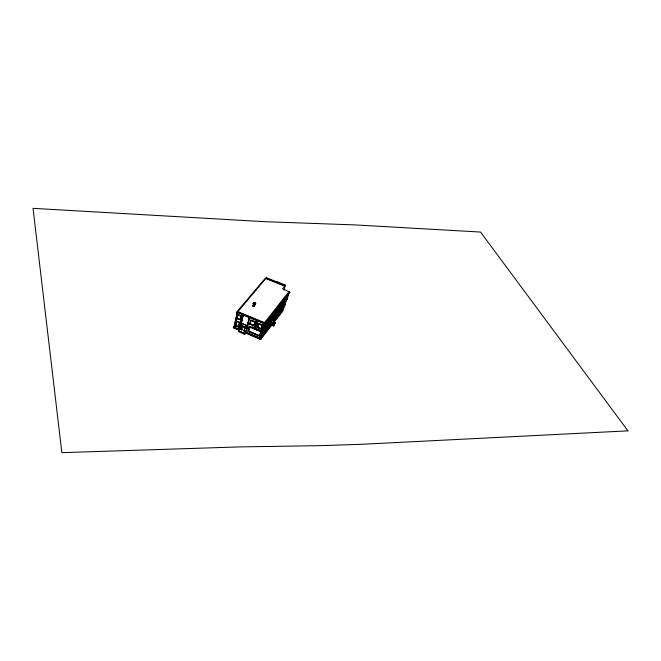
<?xml version="1.0" encoding="UTF-8"?>
<svg xmlns="http://www.w3.org/2000/svg" width="661" height="661" viewBox="0 0 661 661"><rect width="100%" height="100%" fill="white"/><g stroke="black" fill="none" stroke-linecap="round" stroke-linejoin="round"><path stroke-width="0.99" d="M275.265 322.799C274.546 325.08 275.678 319.982 274.29 323.766M272.819 323.915L272.968 324.923L273.91 324.278A0.901 0.702 37.5 0 0 274.282 323.882L273.613 322.824A0.934 0.727 37.5 0 0 272.968 322.783A0.901 0.702 37.5 0 0 272.679 323.609M273.894 322.907L274.323 322.353M274.86 323.27L274.034 323.89M273.828 322.75L274.538 323.345M274.786 323.08L274.282 322.436L274.191 322.899M233.391 327.178L239.621 329.789L239.489 330.376L233.283 327.682L234.961 325.295M261.417 321.841L264.268 323.022L264.367 322.585L237.762 311.538L234.126 326.683L237.167 313.099L234.548 327.418L237.539 313.925M234.267 327.294L237.249 313.81M237.762 311.538L237.671 311.984L254.766 319.081M234.548 327.418L237.439 314.049M235.308 325.733L236.398 321.023L239.819 322.444L238.712 327.154L235.308 325.733L236.398 321.023M236.836 318.486L237.753 314.57L241.257 316.032L240.43 319.825L236.836 318.486L240.43 319.825M235.663 325.543L236.679 321.337L235.663 325.543L238.522 326.732L239.546 322.535L238.522 326.732M237.249 318.395L238.092 314.991L240.926 316.173L240.075 319.569L237.249 318.395L240.075 319.569M240.331 319.941L241.257 316.032M239.769 329.599L238.869 329.219L241.909 315.677L242.967 316.115L240.224 328.583M281.908 309.307L283.057 309.778L260.748 338.622L245.884 332.409L244.735 334.326L238.481 331.599L239.621 329.789M238.869 329.219L241.909 315.677M239.53 328.583L238.993 331.029L244.768 333.45L245.322 331.004L239.53 328.583L240.695 327.162L240.158 329.599M240.199 325.931L241.835 323.328L247.007 325.485L246.817 326.336L245.388 328.096L240.199 325.931L241.835 323.328M240.348 325.923L240.596 325.063L245.487 327.195M240.125 328.699L242.967 316.115M241.695 324.278L241.909 323.46L240.497 325.212M241.67 329.219L242.331 326.237M241.496 330.161L242.372 326.179M244.116 331.326L245.049 327.294M245.388 328.096L247.007 325.485M244.735 334.326L246.032 332.219M246.784 325.592L245.495 327.294M246.677 326.352L246.834 325.65L241.852 323.568M245.875 332.153L248.99 318.627L249.461 318.817L246.346 332.351L245.875 332.153L248.99 318.627M253.312 303.82L254.716 304.399L255.336 303.647L254.262 306.407L252.857 305.828L253.931 303.069M252.923 306.464L254.014 303.209M261.078 331.235L259.839 336.226L248.115 331.326L249.321 326.336L262.938 332.02L284.998 303.663L284.519 302.887L262.351 331.607L252.328 327.426L252.428 326.988L262.458 331.169M249.751 324.064L250.717 320.089L255.6 322.114L254.617 326.088L249.751 324.064L254.617 326.088M248.115 331.326L249.321 326.336M248.553 331.202L249.651 326.798L260.715 331.409L259.583 335.813L248.553 331.202L249.651 326.798M250.189 323.849L251.056 320.469L255.179 322.188L254.444 325.394L250.189 323.849L254.444 325.394M254.262 306.407L255.121 303.663L254.716 305.44M284.998 303.663L262.83 332.458L252.849 328.294L252.428 326.988M254.303 325.567L255.039 322.361M266.408 277.719L265.962 278.562L284.701 286.188L285.337 285.098L277.703 281.999L277.413 282.627L265.383 278.19L236.258 312.521L237.233 312.488L266.408 277.719L277.504 282.23M256.633 321.857L255.105 328.145L255.658 328.22L257.088 322.047L256.534 321.973L257.088 322.047M256.997 322.163L255.658 328.22M257.311 327.36L258.327 323.312L262.582 325.08L261.566 329.128L257.311 327.36L258.327 323.312M257.716 327.195L258.616 323.741L262.219 325.237C263.475 331.599 254.815 327.707 258.616 323.741M261.31 328.699L262.219 325.237M259.839 336.226L260.988 331.359L249.222 326.451M264.367 322.585L260.409 338.077L246.346 332.351M264.094 324.518L260.963 337.73L261.863 332.921M262.764 329.145L263.879 324.427M260.17 338.382L260.806 337.928L263.937 324.716M245.727 333.094L260.533 339.531L260.748 338.622M261.169 338.713L261.384 337.796M262.83 332.458L262.938 332.02M260.748 337.639L263.152 334.532L266.3 321.337M266.656 321.254L263.508 334.449L266.441 321.163M263.152 334.532L266.515 321.428M263.293 334.359L264.582 332.681L267.507 320.461M267.845 320.403L264.912 332.623L267.622 320.312M264.582 332.681L267.73 320.544M265.59 330.781L270.977 323.832L272.01 319.56L270.762 323.75L265.59 330.781L266.408 326.385M269.862 317.825C266.697 328.93 265.425 322.684 270.291 317.04L269.382 321.824L270.845 317.222M271.208 320.833L270.539 323.576L265.813 330.277L266.342 326.443M267.061 323.369L268.3 319.841L270.076 317.586M277.703 281.999L277.413 282.627M267.655 322.618L268.837 321.106L269.721 317.437L268.3 319.841M269.382 321.824L270.126 317.784M270.605 316.751L271.25 315.404L269.87 318.098L270.613 318.412L271.77 316.148L271.06 316.173M270.845 316.082L271.035 315.314M269.167 321.733L270.159 319.106M270.613 318.412L271.77 316.148M273.142 313.735C273.257 316.024 268.275 324.716 271.217 316.545M270.266 319.304L271.506 315.809L273.34 313.471M270.878 318.519L272.101 316.958L272.762 314.231M271.423 319.916L270.894 323.725L265.813 330.277M270.399 319.941L272.53 317.206L273.34 312.884M276.711 308.555C277.603 311.314 271.035 321.626 274.522 311.348L276.703 309.133L273.968 320.56L264.697 332.533M273.671 315.801L274.728 311.438L276.926 308.637M271.597 325.096L271.754 324.452L273.861 325.319L274.538 324.452L273.704 325.972L271.597 325.096L271.175 325.642M274.827 311.521L273.53 315.256M274.158 314.454L275.406 312.86L276.116 309.959M276.505 309.422L275.654 312.901L273.456 315.71M274.183 320.651L277.116 308.629M278.008 306.811L274.827 319.817L276.819 310.728M277.306 308.72L277.794 306.721M277.405 308.786L277.818 307.117L280.917 303.168M276.794 311.29L278.025 307.2L282.982 300.887L281.751 304.952L278.033 309.703M273.704 325.972L273.861 325.319M274.612 319.734L277.149 316.462L278.074 312.694M277.149 316.462L278.768 309.869L279.454 309.348M281.363 307.373C277.43 310.042 276.265 324.708 279.239 309.257M284.081 290.196L285.337 285.098M278.281 313.975L279.355 310.554M278.876 312.752L279.884 311.455L280.553 308.728M278.033 309.315L281.52 304.861L282.173 302.209M281.156 307.291L280.281 311.744L278.488 314.058M277.62 315.851L279.95 312.843L282.982 300.59C299.416 279.57 272.539 318.569 286.477 298.764M277.009 311.372L281.958 305.035L282.982 300.887M279.95 312.843L282.933 301.697M283.189 300.672L283.412 299.788M281.842 307.018C278.446 318.462 287.221 299.078 282.602 305.448M282.718 303.581L283.42 300.73M280.157 312.926L283.148 301.077M281.189 310.579L282.049 307.109M282.925 303.663L283.635 300.813M283.949 299.54L284.164 300.995L283.387 301.994L282.66 301.697M286.924 296.054L286.296 298.582L283.139 303.201L283.552 301.507M281.074 309.902L282.445 308.133L283.123 305.382M283.693 304.043L282.825 308.472M283.792 304.374L282.503 309.546L280.578 312.389M262.979 330.797L284.519 302.887M283.057 309.778L282.668 311.314L273.786 322.634M282.759 309.265L284.627 306.861L286.42 299.656M288.32 293.823L286.709 299.631L287.709 294.748M286.709 299.631L288.105 293.74M284.28 303.606L287.246 298.995L288.659 293.327M273.398 323.237L274.1 323.097M275.24 322.882L274.158 322.428M260.533 339.531L272.53 324.237M273.514 324.576A0.942 0.735 37.5 0 1 272.671 324.229L272.53 324.039A0.901 0.702 37.5 0 1 272.77 323.039A0.934 0.727 37.5 0 1 273.414 323.072L273.613 322.824M273.918 323.014L274.472 322.378M274.827 319.817L274.315 320.849L273.968 320.56M277.356 316.545L277.835 315.933M259.955 339.291L260.773 339.217M281.421 310.042L282.445 308.133M286.502 299.54L286.94 299.334M268.416 324.171L272.01 319.56M282.784 305.779L283.9 304.134M268.391 324.419L271.778 320.064M259.583 335.813L248.693 331.029M260.715 331.409L249.511 326.972M283.139 303.201L286.643 298.722L287.271 295.26M267.424 323.526L268.837 321.106M270.63 319.453L272.101 316.958M281.867 305.002L277.223 310.943L278.099 307.39L282.743 301.474M267.209 324.006L269.019 321.32M283.627 299.673L286.246 296.26M271.15 315.661L272.373 314.099M277.744 307.241L278.901 305.762M280.066 304.283L281.809 302.069M282.982 300.59L283.635 300.97L284.42 299.978M273.555 312.975L271.208 315.603M283.974 299.813L286.899 296.095M261.566 329.128L257.41 327.245M262.582 325.08L258.228 323.427M289.13 291.443L263.855 323.543L264.797 324.419L290.022 292.278L282.619 288.783L284.701 286.188M255.6 322.114L250.717 320.089M238.481 331.599L239.489 330.376M249.461 318.817L248.9 318.742M238.712 327.154L235.407 325.609M252.857 305.828L253.477 305.076M239.819 322.444L236.299 321.139M254.939 304.209L255.774 303.201L253.898 302.432L253.064 303.432L254.939 304.209L254.568 302.903L253.064 303.432M254.419 302.845L253.898 302.432M233.73 327.873L239.604 330.013M254.568 302.903L255.774 303.201M240.926 316.173L238.092 314.991M237.753 314.57L241.166 316.148M277.876 309.001L278.19 308.844M278.314 309.249L277.893 309.051M278.562 282.776L285.238 285.494M266.061 278.132L284.808 285.759M286.296 298.582L287.246 298.995M283.652 300.788L284.164 300.995M281.52 304.861L281.958 305.035M280.785 307.811L278.719 313.545L279.884 311.455M253.527 303.804L254.634 304.258M275.406 312.86L275.86 312.992M270.762 316.966L271.497 317.272M270.076 316.95L270.886 317.288M272.266 324.254L274.373 325.129M270.539 323.576L270.977 323.832M256.666 319.866L259.517 321.048M237.332 312.05L263.962 323.105M237.208 312.603L263.83 323.659M241.81 315.801L242.868 316.239M258.476 323.915L262.087 325.41M257.848 327.021L261.45 328.525M236.539 321.51L239.406 322.7M240.389 325.08L245.578 327.245M235.812 325.369L238.671 326.559M248.214 331.211L259.93 336.102M233.639 326.873L234.366 327.178M234.647 327.294L238.968 329.104M244.157 331.277L245.975 332.037M238.613 331.012L244.884 333.64M246.156 332.863L257.385 337.754M284.412 303.308L284.891 304.093M252.328 327.426L252.849 328.294M272.778 324.278L273.712 324.534A0.901 0.702 37.5 0 0 273.96 323.526A0.934 0.727 37.5 0 0 273.414 323.072M278.669 283.214A1.355 1.082 39.1 0 1 279.198 283.247M273.629 324.65L273.01 324.733L273.58 324.584M627.95 430.856L361.294 444.308L320.742 445.646L238.803 446.927L61.845 452.661L33.05 208.339L264.499 221.683L354.701 224.897L480.522 232.052L627.95 430.856"/></g></svg>
